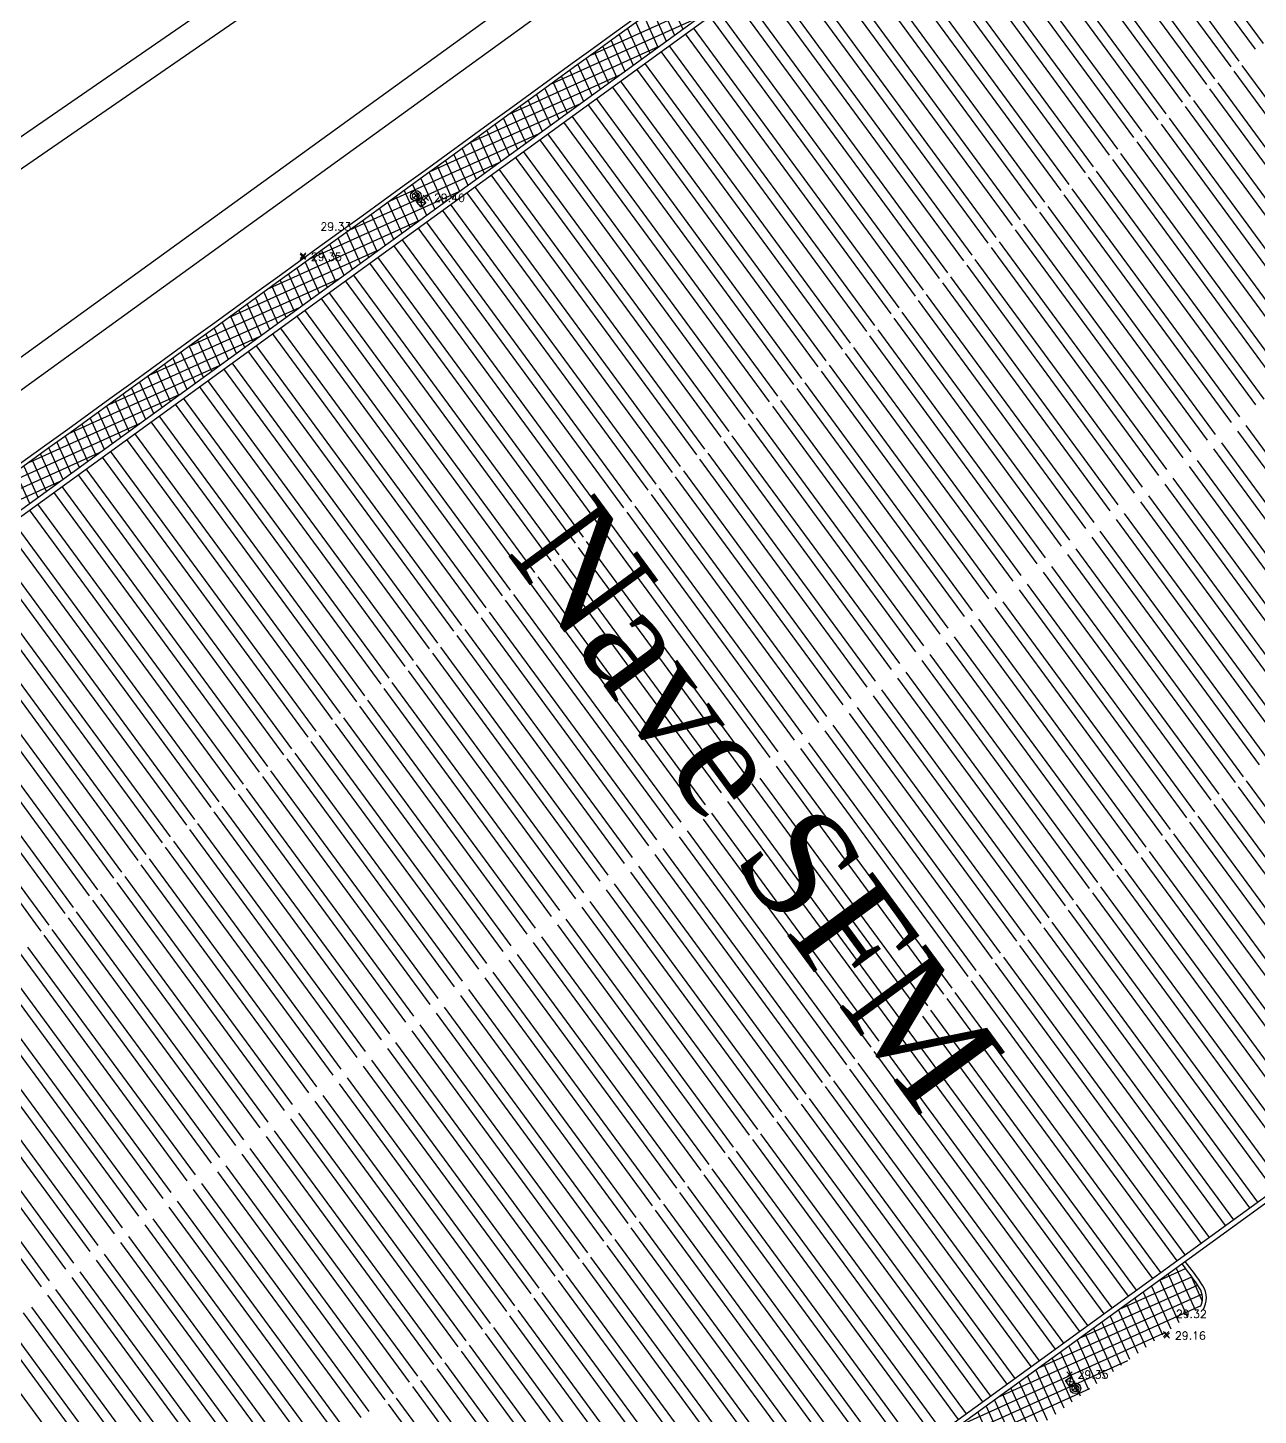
# Model space of a CAD drawing. Extents: x 472821 to 473123, y 4383028 to 4383224.
# Drawn here: x 472863.1 to 472909.2, y 4383067.7 to 4383119.7 of the extents above; entities that cross this region are included whole.
import ezdxf

# ---------------------------------------------------------------- set-up
doc = ezdxf.new("R2010")
doc.units = 0
doc.header["$MEASUREMENT"] = 0
doc.header["$PDMODE"] = 3
doc.header["$PDSIZE"] = 0.1
doc.layers.get('0').update_dxf_attribs({"linetype": 'CONTINUOUS'})
for name, color, linetype in [('ACERA', 30, 'CONTINUOUS'), ('EDIFICACIONES', 1, 'CONTINUOUS'), ('ELEMENTOSSFM', 7, 'CONTINUOUS'), ('muros', 5, 'CONTINUOUS'), ('PILARSNOUS', 7, 'CONTINUOUS'), ('PUNTOS-TEXTO', 7, 'CONTINUOUS'), ('RAILES-2', 4, 'CONTINUOUS'), ('Z', 1, 'CONTINUOUS')]:
    doc.layers.add(name, color=color, linetype=linetype)
doc.styles.add('DIN', font='TIMES.TTF')
doc.styles.get("Standard").update_dxf_attribs({"font": 'simplex.shx'})

# ---------------------------------------------------------------- blocks, each defined once
blk = doc.blocks.new('REGISTRO')
for p, q in [((0.25, 0.25), (-0.25, -0.25)), ((-0.25, 0.25), (0.25, -0.25)), ((-0.25, 0.25), (-0.25, -0.25)), ((-0.25, 0.25), (0.25, 0.25)), ((0.25, 0.25), (0.25, -0.25)), ((-0.25, -0.25), (0.25, -0.25))]:
    blk.add_line(p, q)
blk = doc.blocks.new('FAROLA')
for p, q in [((-0.125, 0), (0.125, 0)), ((0, -0.125), (0, 0.125))]:
    blk.add_line(p, q)
for radius in [0.2, 0.125]:
    blk.add_circle((0, 0), radius)

msp = doc.modelspace()

# ---------------------------------------------------------------- linework, layer by layer
at = {"layer": 'ACERA'}
msp.add_line((472845.183, 4383088.782, -20.163), (472902.136, 4383130.13, -20.163), dxfattribs=at)
at = {"layer": 'ACERA', "color": 204}
for p, q in [((472884.208, 4383118.641, -20.163), (472889.77, 4383121.152, -20.163)), ((472887.137, 4383120.764, -20.163), (472887.655, 4383119.617, -20.163)), ((472886.517, 4383120.315, -20.163), (472887.036, 4383119.167, -20.163)), ((472886.827, 4383120.54, -20.163), (472887.345, 4383119.392, -20.163)), ((472882.703, 4383117.55, -20.163), (472888.271, 4383120.064, -20.163)), ((472885.587, 4383119.641, -20.163), (472886.106, 4383118.492, -20.163)), ((472885.897, 4383119.865, -20.163), (472886.416, 4383118.717, -20.163)), ((472886.207, 4383120.09, -20.163), (472886.726, 4383118.942, -20.163)), ((472884.967, 4383119.191, -20.163), (472885.486, 4383118.042, -20.163)), ((472885.277, 4383119.416, -20.163), (472885.796, 4383118.267, -20.163)), ((472881.198, 4383116.459, -20.163), (472886.773, 4383118.976, -20.163)), ((472884.347, 4383118.742, -20.163), (472884.866, 4383117.592, -20.163)), ((472884.657, 4383118.967, -20.163), (472885.176, 4383117.817, -20.163)), ((472883.417, 4383118.068, -20.163), (472883.937, 4383116.917, -20.163)), ((472883.727, 4383118.293, -20.163), (472884.247, 4383117.142, -20.163)), ((472884.037, 4383118.517, -20.163), (472884.557, 4383117.367, -20.163)), ((472879.693, 4383115.368, -20.163), (472885.274, 4383117.888, -20.163)), ((472882.797, 4383117.618, -20.163), (472883.317, 4383116.467, -20.163)), ((472883.107, 4383117.843, -20.163), (472883.627, 4383116.692, -20.163)), ((472882.177, 4383117.169, -20.163), (472882.697, 4383116.017, -20.163)), ((472882.487, 4383117.394, -20.163), (472883.007, 4383116.242, -20.163)), ((472878.188, 4383114.277, -20.163), (472883.776, 4383116.8, -20.163)), ((472881.247, 4383116.495, -20.163), (472881.768, 4383115.342, -20.163)), ((472881.557, 4383116.72, -20.163), (472882.078, 4383115.567, -20.163)), ((472881.867, 4383116.944, -20.163), (472882.387, 4383115.792, -20.163)), ((472880.627, 4383116.046, -20.163), (472881.148, 4383114.892, -20.163)), ((472880.937, 4383116.27, -20.163), (472881.458, 4383115.117, -20.163)), ((472876.683, 4383113.187, -20.163), (472882.277, 4383115.712, -20.163)), ((472880.007, 4383115.596, -20.163), (472880.528, 4383114.442, -20.163)), ((472880.317, 4383115.821, -20.163), (472880.838, 4383114.667, -20.163)), ((472879.077, 4383114.922, -20.163), (472879.599, 4383113.767, -20.163)), ((472879.387, 4383115.147, -20.163), (472879.908, 4383113.992, -20.163)), ((472879.697, 4383115.371, -20.163), (472880.218, 4383114.217, -20.163)), ((472875.178, 4383112.096, -20.163), (472880.778, 4383114.624, -20.163)), ((472878.457, 4383114.473, -20.163), (472878.979, 4383113.317, -20.163)), ((472878.767, 4383114.697, -20.163), (472879.289, 4383113.542, -20.163)), ((472877.837, 4383114.023, -20.163), (472878.359, 4383112.868, -20.163)), ((472878.147, 4383114.248, -20.163), (472878.669, 4383113.092, -20.163)), ((472873.674, 4383111.005, -20.163), (472879.28, 4383113.536, -20.163)), ((472877.217, 4383113.574, -20.163), (472877.739, 4383112.418, -20.163)), ((472877.527, 4383113.798, -20.163), (472878.049, 4383112.643, -20.163)), ((472876.287, 4383112.9, -20.163), (472876.81, 4383111.743, -20.163)), ((472876.597, 4383113.124, -20.163), (472877.12, 4383111.968, -20.163)), ((472876.907, 4383113.349, -20.163), (472877.429, 4383112.193, -20.163)), ((472872.169, 4383109.914, -20.163), (472877.781, 4383112.448, -20.163)), ((472875.667, 4383112.45, -20.163), (472876.19, 4383111.293, -20.163)), ((472875.977, 4383112.675, -20.163), (472876.5, 4383111.518, -20.163)), ((472875.047, 4383112.001, -20.163), (472875.57, 4383110.843, -20.163)), ((472875.357, 4383112.226, -20.163), (472875.88, 4383111.068, -20.163)), ((472870.664, 4383108.824, -20.163), (472876.283, 4383111.36, -20.163)), ((472874.117, 4383111.327, -20.163), (472874.64, 4383110.168, -20.163)), ((472874.427, 4383111.551, -20.163), (472874.95, 4383110.393, -20.163)), ((472874.737, 4383111.776, -20.163), (472875.26, 4383110.618, -20.163)), ((472873.497, 4383110.877, -20.163), (472874.021, 4383109.718, -20.163)), ((472873.807, 4383111.102, -20.163), (472874.331, 4383109.943, -20.163)), ((472869.16, 4383107.733, -20.163), (472874.784, 4383110.272, -20.163)), ((472872.877, 4383110.428, -20.163), (472873.401, 4383109.268, -20.163)), ((472873.187, 4383110.653, -20.163), (472873.711, 4383109.493, -20.163)), ((472871.947, 4383109.754, -20.163), (472872.471, 4383108.593, -20.163)), ((472872.257, 4383109.978, -20.163), (472872.781, 4383108.818, -20.163)), ((472872.567, 4383110.203, -20.163), (472873.091, 4383109.043, -20.163)), ((472871.327, 4383109.304, -20.163), (472871.852, 4383108.143, -20.163)), ((472871.637, 4383109.529, -20.163), (472872.161, 4383108.368, -20.163)), ((472867.655, 4383106.642, -20.163), (472873.285, 4383109.184, -20.163)), ((472870.707, 4383108.855, -20.163), (472871.232, 4383107.693, -20.163)), ((472871.017, 4383109.08, -20.163), (472871.542, 4383107.918, -20.163)), ((472869.777, 4383108.181, -20.163), (472870.302, 4383107.018, -20.163)), ((472870.087, 4383108.405, -20.163), (472870.612, 4383107.243, -20.163)), ((472870.397, 4383108.63, -20.163), (472870.922, 4383107.468, -20.163)), ((472866.151, 4383105.552, -20.163), (472871.787, 4383108.096, -20.163)), ((472869.157, 4383107.731, -20.163), (472869.682, 4383106.568, -20.163)), ((472869.467, 4383107.956, -20.163), (472869.992, 4383106.793, -20.163)), ((472868.537, 4383107.282, -20.163), (472869.063, 4383106.118, -20.163)), ((472868.847, 4383107.506, -20.163), (472869.373, 4383106.343, -20.163)), ((472864.646, 4383104.461, -20.163), (472870.288, 4383107.008, -20.163)), ((472867.607, 4383106.608, -20.163), (472868.133, 4383105.443, -20.163)), ((472867.917, 4383106.832, -20.163), (472868.443, 4383105.668, -20.163)), ((472868.227, 4383107.057, -20.163), (472868.753, 4383105.893, -20.163)), ((472866.987, 4383106.158, -20.163), (472867.513, 4383104.993, -20.163)), ((472867.297, 4383106.383, -20.163), (472867.823, 4383105.218, -20.163)), ((472863.142, 4383103.37, -20.163), (472868.79, 4383105.92, -20.163)), ((472866.367, 4383105.709, -20.163), (472866.894, 4383104.543, -20.163)), ((472866.677, 4383105.933, -20.163), (472867.203, 4383104.768, -20.163)), ((472865.748, 4383105.259, -20.163), (472866.274, 4383104.094, -20.163)), ((472866.057, 4383105.484, -20.163), (472866.584, 4383104.319, -20.163)), ((472861.638, 4383102.28, -20.163), (472867.291, 4383104.832, -20.163)), ((472864.818, 4383104.585, -20.163), (472865.344, 4383103.419, -20.163)), ((472865.128, 4383104.81, -20.163), (472865.654, 4383103.644, -20.163)), ((472865.438, 4383105.035, -20.163), (472865.964, 4383103.869, -20.163)), ((472864.198, 4383104.136, -20.163), (472864.724, 4383102.969, -20.163)), ((472864.508, 4383104.36, -20.163), (472865.034, 4383103.194, -20.163)), ((472860.134, 4383101.189, -20.163), (472865.792, 4383103.744, -20.163)), ((472863.578, 4383103.686, -20.163), (472864.105, 4383102.519, -20.163)), ((472863.888, 4383103.911, -20.163), (472864.414, 4383102.744, -20.163)), ((472862.648, 4383103.012, -20.163), (472863.175, 4383101.844, -20.163)), ((472862.958, 4383103.237, -20.163), (472863.485, 4383102.069, -20.163)), ((472863.268, 4383103.461, -20.163), (472863.795, 4383102.294, -20.163)), ((472858.629, 4383100.099, -20.163), (472864.294, 4383102.656, -20.163)), ((472904.032, 4383071.634, -20.163), (472906.734, 4383072.854, -20.163)), ((472905.533, 4383072.724, -20.163), (472906.505, 4383073.162, -20.163)), ((472905.844, 4383072.949, -20.163), (472906.561, 4383071.36, -20.163)), ((472906.154, 4383073.174, -20.163), (472906.87, 4383071.588, -20.163)), ((472906.669, 4383072.944, -20.163), (472907.126, 4383071.932, -20.163)), ((472902.531, 4383070.545, -20.163), (472906.953, 4383072.542, -20.163)), ((472904.914, 4383072.274, -20.163), (472905.636, 4383070.675, -20.163)), ((472905.224, 4383072.499, -20.163), (472905.944, 4383070.903, -20.163)), ((472905.534, 4383072.724, -20.163), (472906.253, 4383071.132, -20.163)), ((472899.529, 4383068.367, -20.163), (472907.086, 4383071.779, -20.163)), ((472901.03, 4383069.456, -20.163), (472907.117, 4383072.204, -20.163)), ((472904.294, 4383071.824, -20.163), (472905.019, 4383070.218, -20.163)), ((472904.604, 4383072.049, -20.163), (472905.328, 4383070.447, -20.163)), ((472903.674, 4383071.375, -20.163), (472904.402, 4383069.762, -20.163)), ((472903.984, 4383071.599, -20.163), (472904.711, 4383069.99, -20.163)), ((472898.028, 4383067.278, -20.163), (472905.766, 4383070.771, -20.163)), ((472903.054, 4383070.925, -20.163), (472903.786, 4383069.305, -20.163)), ((472903.364, 4383071.15, -20.163), (472904.094, 4383069.534, -20.163)), ((472902.125, 4383070.25, -20.163), (472902.86, 4383068.621, -20.163)), ((472902.435, 4383070.475, -20.163), (472903.169, 4383068.849, -20.163)), ((472902.745, 4383070.7, -20.163), (472903.477, 4383069.077, -20.163)), ((472896.527, 4383066.189, -20.163), (472904.341, 4383069.717, -20.163)), ((472901.505, 4383069.801, -20.163), (472902.244, 4383068.164, -20.163)), ((472901.815, 4383070.025, -20.163), (472902.552, 4383068.392, -20.163)), ((472900.885, 4383069.351, -20.163), (472901.627, 4383067.707, -20.163)), ((472901.195, 4383069.576, -20.163), (472901.935, 4383067.936, -20.163)), ((472895.026, 4383065.1, -20.163), (472902.916, 4383068.662, -20.163)), ((472899.955, 4383068.676, -20.163), (472900.702, 4383067.023, -20.163)), ((472900.265, 4383068.901, -20.163), (472901.01, 4383067.251, -20.163)), ((472900.575, 4383069.126, -20.163), (472901.318, 4383067.479, -20.163)), ((472899.335, 4383068.227, -20.163), (472900.085, 4383066.566, -20.163)), ((472899.645, 4383068.451, -20.163), (472900.393, 4383066.794, -20.163)), ((472898.715, 4383067.777, -20.163), (472899.468, 4383066.11, -20.163)), ((472899.025, 4383068.002, -20.163), (472899.777, 4383066.338, -20.163))]:
    msp.add_line(p, q, dxfattribs=at)
at = {"layer": 'ACERA'}
for centre, radius, start, end in [((636087.252, 4157956.109, -20.163), 278088.984, 125.93302151, 125.94585559), ((636087.249, 4157956.113, -20.163), 278088.828, 125.9330215, 125.94585645), ((472895.944, 4383065.069, 30.015), 13.305, 33.5885, 38.392), ((472895.944, 4383065.069, 30.015), 13.455, 33.5795, 38.392), ((472906.377, 4383072.044, 30.015), 0.757, 335.9084, 30.6625), ((472906.434, 4383072.06, 30.015), 0.85, 328.3337, 32.0531)]:
    msp.add_arc(centre, radius, start, end, dxfattribs=at)
at = {"layer": 'EDIFICACIONES'}
for p, q in [((472845.183, 4383088.782, 30.015), (472902.136, 4383130.13, 30.015)), ((472845.462, 4383088.737, 30.015), (472902.092, 4383129.851, 30.015)), ((472930.585, 4383090.922, 30.015), (472873.652, 4383049.579, 30.015)), ((472930.306, 4383090.967, 30.015), (472873.696, 4383049.859, 30.015))]:
    msp.add_line(p, q, dxfattribs=at)
at = {"layer": 'EDIFICACIONES', "color": 254}
for p, q in [((472909.422, 4383119.082, -20.163), (472901.714, 4383129.576, -20.163)), ((472909.119, 4383118.862, -20.163), (472901.411, 4383129.356, -20.163)), ((472908.208, 4383118.201, -20.163), (472900.5, 4383128.695, -20.163)), ((472908.512, 4383118.421, -20.163), (472900.804, 4383128.915, -20.163)), ((472907.298, 4383117.54, -20.163), (472899.59, 4383128.034, -20.163)), ((472907.602, 4383117.76, -20.163), (472899.893, 4383128.254, -20.163)), ((472906.691, 4383117.099, -20.163), (472898.983, 4383127.594, -20.163)), ((472905.781, 4383116.438, -20.163), (472898.073, 4383126.933, -20.163)), ((472906.388, 4383116.879, -20.163), (472898.68, 4383127.373, -20.163)), ((472905.477, 4383116.218, -20.163), (472897.769, 4383126.712, -20.163)), ((472904.567, 4383115.557, -20.163), (472896.859, 4383126.051, -20.163)), ((472904.87, 4383115.777, -20.163), (472897.162, 4383126.272, -20.163)), ((472903.657, 4383114.896, -20.163), (472895.948, 4383125.39, -20.163)), ((472903.96, 4383115.116, -20.163), (472896.252, 4383125.611, -20.163)), ((472903.05, 4383114.455, -20.163), (472895.341, 4383124.95, -20.163)), ((472902.139, 4383113.794, -20.163), (472894.431, 4383124.289, -20.163)), ((472902.746, 4383114.235, -20.163), (472895.038, 4383124.729, -20.163)), ((472901.836, 4383113.574, -20.163), (472894.128, 4383124.068, -20.163)), ((472900.926, 4383112.913, -20.163), (472893.217, 4383123.408, -20.163)), ((472901.229, 4383113.133, -20.163), (472893.521, 4383123.628, -20.163)), ((472900.015, 4383112.252, -20.163), (472892.307, 4383122.747, -20.163)), ((472900.319, 4383112.472, -20.163), (472892.61, 4383122.967, -20.163)), ((472899.408, 4383111.811, -20.163), (472891.7, 4383122.306, -20.163)), ((472899.105, 4383111.591, -20.163), (472891.396, 4383122.086, -20.163)), ((472898.195, 4383110.93, -20.163), (472890.486, 4383121.425, -20.163)), ((472898.498, 4383111.15, -20.163), (472890.79, 4383121.645, -20.163)), ((472897.284, 4383110.269, -20.163), (472889.576, 4383120.764, -20.163)), ((472897.588, 4383110.489, -20.163), (472889.879, 4383120.984, -20.163)), ((472896.677, 4383109.828, -20.163), (472888.969, 4383120.323, -20.163)), ((472895.767, 4383109.167, -20.163), (472888.058, 4383119.662, -20.163)), ((472896.374, 4383109.608, -20.163), (472888.665, 4383120.103, -20.163)), ((472895.463, 4383108.947, -20.163), (472887.755, 4383119.442, -20.163)), ((472894.553, 4383108.286, -20.163), (472886.844, 4383118.781, -20.163)), ((472894.857, 4383108.506, -20.163), (472887.148, 4383119.001, -20.163)), ((472893.643, 4383107.625, -20.163), (472885.934, 4383118.12, -20.163)), ((472893.946, 4383107.845, -20.163), (472886.238, 4383118.34, -20.163)), ((472914.602, 4383109.496, -20.163), (472908.327, 4383118.04, -20.163)), ((472914.905, 4383109.717, -20.163), (472908.63, 4383118.26, -20.163)), ((472893.036, 4383107.184, -20.163), (472885.327, 4383117.679, -20.163)), ((472913.995, 4383109.056, -20.163), (472907.72, 4383117.599, -20.163)), ((472892.125, 4383106.523, -20.163), (472884.417, 4383117.018, -20.163)), ((472892.732, 4383106.964, -20.163), (472885.024, 4383117.459, -20.163)), ((472913.691, 4383108.835, -20.163), (472907.416, 4383117.379, -20.163)), ((472891.822, 4383106.303, -20.163), (472884.113, 4383116.798, -20.163)), ((472912.781, 4383108.174, -20.163), (472906.506, 4383116.718, -20.163)), ((472913.085, 4383108.395, -20.163), (472906.81, 4383116.938, -20.163)), ((472890.912, 4383105.642, -20.163), (472883.203, 4383116.137, -20.163)), ((472891.215, 4383105.862, -20.163), (472883.506, 4383116.357, -20.163)), ((472911.871, 4383107.513, -20.163), (472905.596, 4383116.057, -20.163)), ((472912.174, 4383107.734, -20.163), (472905.899, 4383116.277, -20.163)), ((472890.001, 4383104.981, -20.163), (472882.293, 4383115.476, -20.163)), ((472890.305, 4383105.201, -20.163), (472882.596, 4383115.696, -20.163)), ((472911.264, 4383107.073, -20.163), (472904.989, 4383115.616, -20.163)), ((472889.394, 4383104.54, -20.163), (472881.686, 4383115.035, -20.163)), ((472910.353, 4383106.412, -20.163), (472904.078, 4383114.955, -20.163)), ((472910.96, 4383106.852, -20.163), (472904.685, 4383115.396, -20.163)), ((472889.091, 4383104.32, -20.163), (472881.382, 4383114.815, -20.163)), ((472910.05, 4383106.191, -20.163), (472903.775, 4383114.735, -20.163)), ((472888.181, 4383103.659, -20.163), (472880.472, 4383114.154, -20.163)), ((472888.484, 4383103.879, -20.163), (472880.775, 4383114.375, -20.163)), ((472909.14, 4383105.53, -20.163), (472902.865, 4383114.074, -20.163)), ((472909.443, 4383105.751, -20.163), (472903.168, 4383114.294, -20.163)), ((472887.27, 4383102.998, -20.163), (472879.561, 4383113.493, -20.163)), ((472887.574, 4383103.218, -20.163), (472879.865, 4383113.714, -20.163)), ((472908.229, 4383104.869, -20.163), (472901.954, 4383113.413, -20.163)), ((472908.533, 4383105.09, -20.163), (472902.258, 4383113.633, -20.163)), ((472886.663, 4383102.557, -20.163), (472878.954, 4383113.053, -20.163)), ((472907.622, 4383104.429, -20.163), (472901.347, 4383112.972, -20.163)), ((472885.753, 4383101.896, -20.163), (472878.044, 4383112.392, -20.163)), ((472886.36, 4383102.337, -20.163), (472878.651, 4383112.832, -20.163)), ((472907.319, 4383104.208, -20.163), (472901.044, 4383112.752, -20.163)), ((472885.45, 4383101.676, -20.163), (472877.741, 4383112.171, -20.163)), ((472906.409, 4383103.547, -20.163), (472900.134, 4383112.091, -20.163)), ((472906.712, 4383103.768, -20.163), (472900.437, 4383112.311, -20.163)), ((472884.539, 4383101.015, -20.163), (472876.83, 4383111.51, -20.163)), ((472884.843, 4383101.235, -20.163), (472877.134, 4383111.731, -20.163)), ((472905.498, 4383102.886, -20.163), (472899.223, 4383111.43, -20.163)), ((472905.802, 4383103.107, -20.163), (472899.527, 4383111.65, -20.163)), ((472883.629, 4383100.354, -20.163), (472875.92, 4383110.849, -20.163)), ((472883.932, 4383100.574, -20.163), (472876.223, 4383111.07, -20.163)), ((472904.588, 4383102.225, -20.163), (472898.313, 4383110.769, -20.163)), ((472904.891, 4383102.446, -20.163), (472898.616, 4383110.989, -20.163)), ((472883.022, 4383099.913, -20.163), (472875.313, 4383110.409, -20.163)), ((472903.981, 4383101.785, -20.163), (472897.706, 4383110.328, -20.163)), ((472882.112, 4383099.252, -20.163), (472874.403, 4383109.748, -20.163)), ((472882.718, 4383099.693, -20.163), (472875.009, 4383110.189, -20.163)), ((472903.678, 4383101.564, -20.163), (472897.403, 4383110.108, -20.163)), ((472881.808, 4383099.032, -20.163), (472874.099, 4383109.528, -20.163)), ((472902.767, 4383100.903, -20.163), (472896.492, 4383109.447, -20.163)), ((472903.071, 4383101.124, -20.163), (472896.796, 4383109.667, -20.163)), ((472880.898, 4383098.371, -20.163), (472873.189, 4383108.867, -20.163)), ((472881.201, 4383098.591, -20.163), (472873.492, 4383109.087, -20.163)), ((472901.857, 4383100.242, -20.163), (472895.582, 4383108.786, -20.163)), ((472902.16, 4383100.463, -20.163), (472895.885, 4383109.006, -20.163)), ((472879.987, 4383097.71, -20.163), (472872.278, 4383108.206, -20.163)), ((472880.291, 4383097.93, -20.163), (472872.582, 4383108.426, -20.163)), ((472901.25, 4383099.802, -20.163), (472894.975, 4383108.345, -20.163)), ((472879.38, 4383097.269, -20.163), (472871.671, 4383107.765, -20.163)), ((472900.34, 4383099.141, -20.163), (472894.065, 4383107.684, -20.163)), ((472900.946, 4383099.581, -20.163), (472894.671, 4383108.125, -20.163)), ((472879.077, 4383097.049, -20.163), (472871.368, 4383107.545, -20.163)), ((472900.036, 4383098.92, -20.163), (472893.761, 4383107.464, -20.163)), ((472878.167, 4383096.388, -20.163), (472870.457, 4383106.884, -20.163)), ((472878.47, 4383096.608, -20.163), (472870.761, 4383107.104, -20.163)), ((472899.126, 4383098.259, -20.163), (472892.851, 4383106.803, -20.163)), ((472899.429, 4383098.48, -20.163), (472893.154, 4383107.023, -20.163)), ((472877.256, 4383095.727, -20.163), (472869.547, 4383106.223, -20.163)), ((472877.56, 4383095.947, -20.163), (472869.851, 4383106.443, -20.163)), ((472898.215, 4383097.598, -20.163), (472891.94, 4383106.142, -20.163)), ((472898.519, 4383097.819, -20.163), (472892.244, 4383106.362, -20.163)), ((472876.346, 4383095.066, -20.163), (472868.637, 4383105.562, -20.163)), ((472876.649, 4383095.286, -20.163), (472868.94, 4383105.782, -20.163)), ((472897.609, 4383097.158, -20.163), (472891.334, 4383105.701, -20.163)), ((472875.739, 4383094.625, -20.163), (472868.03, 4383105.121, -20.163)), ((472896.698, 4383096.497, -20.163), (472890.423, 4383105.04, -20.163)), ((472897.305, 4383096.937, -20.163), (472891.03, 4383105.481, -20.163)), ((472875.436, 4383094.405, -20.163), (472867.726, 4383104.901, -20.163)), ((472896.395, 4383096.276, -20.163), (472890.12, 4383104.82, -20.163)), ((472914.741, 4383096.004, -20.163), (472908.466, 4383104.547, -20.163)), ((472915.045, 4383096.224, -20.163), (472908.77, 4383104.767, -20.163)), ((472874.525, 4383093.744, -20.163), (472866.816, 4383104.24, -20.163)), ((472874.829, 4383093.964, -20.163), (472867.119, 4383104.46, -20.163)), ((472895.484, 4383095.615, -20.163), (472889.209, 4383104.159, -20.163)), ((472895.788, 4383095.836, -20.163), (472889.513, 4383104.379, -20.163)), ((472914.134, 4383095.563, -20.163), (472907.859, 4383104.106, -20.163)), ((472873.615, 4383093.083, -20.163), (472865.906, 4383103.579, -20.163)), ((472873.918, 4383093.303, -20.163), (472866.209, 4383103.799, -20.163)), ((472894.574, 4383094.954, -20.163), (472888.299, 4383103.498, -20.163)), ((472894.877, 4383095.175, -20.163), (472888.602, 4383103.718, -20.163)), ((472913.831, 4383095.343, -20.163), (472907.556, 4383103.886, -20.163)), ((472873.008, 4383092.642, -20.163), (472865.299, 4383103.138, -20.163)), ((472893.967, 4383094.514, -20.163), (472887.692, 4383103.057, -20.163)), ((472912.92, 4383094.682, -20.163), (472906.645, 4383103.225, -20.163)), ((472913.224, 4383094.902, -20.163), (472906.949, 4383103.445, -20.163)), ((472872.098, 4383091.981, -20.163), (472864.388, 4383102.477, -20.163)), ((472872.705, 4383092.422, -20.163), (472864.995, 4383102.918, -20.163)), ((472893.664, 4383094.293, -20.163), (472887.389, 4383102.837, -20.163)), ((472912.01, 4383094.021, -20.163), (472905.735, 4383102.564, -20.163)), ((472912.313, 4383094.241, -20.163), (472906.038, 4383102.784, -20.163)), ((472871.794, 4383091.761, -20.163), (472864.085, 4383102.257, -20.163)), ((472892.753, 4383093.632, -20.163), (472886.478, 4383102.176, -20.163)), ((472893.057, 4383093.853, -20.163), (472886.782, 4383102.396, -20.163)), ((472911.403, 4383093.58, -20.163), (472905.128, 4383102.123, -20.163)), ((472870.884, 4383091.1, -20.163), (472863.174, 4383101.596, -20.163)), ((472871.187, 4383091.32, -20.163), (472863.478, 4383101.817, -20.163)), ((472891.843, 4383092.971, -20.163), (472885.568, 4383101.515, -20.163)), ((472892.146, 4383093.192, -20.163), (472885.871, 4383101.735, -20.163)), ((472910.493, 4383092.919, -20.163), (472904.218, 4383101.462, -20.163)), ((472911.1, 4383093.36, -20.163), (472904.825, 4383101.903, -20.163)), ((472869.973, 4383090.439, -20.163), (472862.264, 4383100.935, -20.163)), ((472870.277, 4383090.659, -20.163), (472862.567, 4383101.156, -20.163)), ((472891.236, 4383092.531, -20.163), (472884.961, 4383101.074, -20.163)), ((472910.189, 4383092.699, -20.163), (472903.914, 4383101.242, -20.163)), ((472869.367, 4383089.998, -20.163), (472861.657, 4383100.495, -20.163)), ((472890.326, 4383091.87, -20.163), (472884.051, 4383100.413, -20.163)), ((472890.933, 4383092.31, -20.163), (472884.658, 4383100.854, -20.163)), ((472909.279, 4383092.038, -20.163), (472903.004, 4383100.581, -20.163)), ((472909.582, 4383092.258, -20.163), (472903.307, 4383100.801, -20.163)), ((472869.063, 4383089.778, -20.163), (472861.354, 4383100.274, -20.163)), ((472890.022, 4383091.649, -20.163), (472883.747, 4383100.193, -20.163)), ((472908.369, 4383091.377, -20.163), (472902.094, 4383099.92, -20.163)), ((472908.672, 4383091.597, -20.163), (472902.397, 4383100.14, -20.163)), ((472868.153, 4383089.117, -20.163), (472860.443, 4383099.613, -20.163)), ((472868.456, 4383089.337, -20.163), (472860.747, 4383099.834, -20.163)), ((472889.112, 4383090.988, -20.163), (472882.837, 4383099.532, -20.163)), ((472889.415, 4383091.209, -20.163), (472883.14, 4383099.752, -20.163)), ((472907.762, 4383090.936, -20.163), (472901.487, 4383099.479, -20.163)), ((472867.242, 4383088.456, -20.163), (472859.533, 4383098.952, -20.163)), ((472867.546, 4383088.676, -20.163), (472859.836, 4383099.173, -20.163)), ((472888.201, 4383090.327, -20.163), (472881.926, 4383098.871, -20.163)), ((472888.505, 4383090.548, -20.163), (472882.23, 4383099.091, -20.163)), ((472906.851, 4383090.275, -20.163), (472900.576, 4383098.818, -20.163)), ((472907.458, 4383090.716, -20.163), (472901.183, 4383099.259, -20.163)), ((472866.332, 4383087.795, -20.163), (472858.622, 4383098.291, -20.163)), ((472866.635, 4383088.015, -20.163), (472858.926, 4383098.512, -20.163)), ((472887.595, 4383089.887, -20.163), (472881.32, 4383098.43, -20.163)), ((472906.548, 4383090.055, -20.163), (472900.273, 4383098.598, -20.163)), ((472865.725, 4383087.354, -20.163), (472858.015, 4383097.851, -20.163)), ((472886.684, 4383089.226, -20.163), (472880.409, 4383097.769, -20.163)), ((472887.291, 4383089.666, -20.163), (472881.016, 4383098.21, -20.163)), ((472905.638, 4383089.394, -20.163), (472899.363, 4383097.937, -20.163)), ((472905.941, 4383089.614, -20.163), (472899.666, 4383098.157, -20.163)), ((472865.422, 4383087.134, -20.163), (472857.712, 4383097.631, -20.163)), ((472886.381, 4383089.005, -20.163), (472880.106, 4383097.549, -20.163)), ((472904.727, 4383088.733, -20.163), (472898.452, 4383097.276, -20.163)), ((472905.031, 4383088.953, -20.163), (472898.756, 4383097.496, -20.163)), ((472864.511, 4383086.473, -20.163), (472856.802, 4383096.97, -20.163)), ((472864.815, 4383086.693, -20.163), (472857.105, 4383097.19, -20.163)), ((472885.47, 4383088.344, -20.163), (472879.195, 4383096.888, -20.163)), ((472885.774, 4383088.565, -20.163), (472879.499, 4383097.108, -20.163)), ((472904.12, 4383088.292, -20.163), (472897.845, 4383096.835, -20.163)), ((472863.601, 4383085.812, -20.163), (472855.891, 4383096.309, -20.163)), ((472863.904, 4383086.032, -20.163), (472856.195, 4383096.529, -20.163)), ((472884.56, 4383087.683, -20.163), (472878.285, 4383096.227, -20.163)), ((472884.864, 4383087.904, -20.163), (472878.589, 4383096.447, -20.163)), ((472903.817, 4383088.072, -20.163), (472897.542, 4383096.615, -20.163)), ((472883.953, 4383087.243, -20.163), (472877.678, 4383095.786, -20.163)), ((472902.906, 4383087.411, -20.163), (472896.631, 4383095.954, -20.163)), ((472903.21, 4383087.631, -20.163), (472896.935, 4383096.174, -20.163)), ((472883.65, 4383087.022, -20.163), (472877.375, 4383095.566, -20.163)), ((472901.996, 4383086.75, -20.163), (472895.721, 4383095.293, -20.163)), ((472902.3, 4383086.97, -20.163), (472896.025, 4383095.513, -20.163)), ((472882.739, 4383086.361, -20.163), (472876.464, 4383094.905, -20.163)), ((472883.043, 4383086.582, -20.163), (472876.768, 4383095.125, -20.163)), ((472901.389, 4383086.309, -20.163), (472895.114, 4383094.852, -20.163)), ((472881.829, 4383085.7, -20.163), (472875.554, 4383094.244, -20.163)), ((472882.132, 4383085.921, -20.163), (472875.857, 4383094.464, -20.163)), ((472900.479, 4383085.648, -20.163), (472894.204, 4383094.191, -20.163)), ((472901.086, 4383086.089, -20.163), (472894.811, 4383094.632, -20.163)), ((472881.222, 4383085.26, -20.163), (472874.947, 4383093.803, -20.163)), ((472900.175, 4383085.428, -20.163), (472893.9, 4383093.971, -20.163)), ((472880.312, 4383084.599, -20.163), (472874.037, 4383093.142, -20.163)), ((472880.919, 4383085.039, -20.163), (472874.644, 4383093.583, -20.163)), ((472899.265, 4383084.767, -20.163), (472892.99, 4383093.31, -20.163)), ((472899.569, 4383084.987, -20.163), (472893.294, 4383093.53, -20.163)), ((472880.008, 4383084.378, -20.163), (472873.733, 4383092.922, -20.163)), ((472898.355, 4383084.106, -20.163), (472892.08, 4383092.649, -20.163)), ((472898.658, 4383084.326, -20.163), (472892.383, 4383092.869, -20.163)), ((472879.098, 4383083.717, -20.163), (472872.823, 4383092.261, -20.163)), ((472879.401, 4383083.938, -20.163), (472873.126, 4383092.481, -20.163)), ((472897.748, 4383083.665, -20.163), (472891.473, 4383092.208, -20.163)), ((472878.188, 4383083.056, -20.163), (472871.913, 4383091.6, -20.163)), ((472878.491, 4383083.277, -20.163), (472872.216, 4383091.82, -20.163)), ((472896.837, 4383083.004, -20.163), (472890.562, 4383091.547, -20.163)), ((472897.444, 4383083.445, -20.163), (472891.169, 4383091.988, -20.163)), ((472877.581, 4383082.616, -20.163), (472871.306, 4383091.159, -20.163)), ((472896.534, 4383082.784, -20.163), (472890.259, 4383091.327, -20.163)), ((472916.196, 4383080.72, -20.163), (472908.487, 4383091.215, -20.163)), ((472916.499, 4383080.941, -20.163), (472908.79, 4383091.436, -20.163)), ((472876.67, 4383081.955, -20.163), (472870.395, 4383090.498, -20.163)), ((472877.277, 4383082.395, -20.163), (472871.002, 4383090.939, -20.163)), ((472895.624, 4383082.123, -20.163), (472889.349, 4383090.666, -20.163)), ((472895.927, 4383082.343, -20.163), (472889.652, 4383090.886, -20.163)), ((472915.285, 4383080.059, -20.163), (472907.577, 4383090.554, -20.163)), ((472915.589, 4383080.28, -20.163), (472907.88, 4383090.775, -20.163)), ((472876.367, 4383081.734, -20.163), (472870.092, 4383090.278, -20.163)), ((472894.713, 4383081.462, -20.163), (472888.438, 4383090.005, -20.163)), ((472895.017, 4383081.682, -20.163), (472888.742, 4383090.225, -20.163)), ((472914.678, 4383079.619, -20.163), (472906.97, 4383090.114, -20.163)), ((472875.457, 4383081.073, -20.163), (472869.182, 4383089.617, -20.163)), ((472875.76, 4383081.294, -20.163), (472869.485, 4383089.837, -20.163)), ((472894.106, 4383081.021, -20.163), (472887.831, 4383089.564, -20.163)), ((472913.768, 4383078.958, -20.163), (472906.059, 4383089.453, -20.163)), ((472914.375, 4383079.398, -20.163), (472906.666, 4383089.893, -20.163)), ((472874.546, 4383080.412, -20.163), (472868.271, 4383088.956, -20.163)), ((472874.85, 4383080.633, -20.163), (472868.575, 4383089.176, -20.163)), ((472893.803, 4383080.801, -20.163), (472887.528, 4383089.344, -20.163)), ((472913.465, 4383078.737, -20.163), (472905.756, 4383089.232, -20.163)), ((472873.939, 4383079.972, -20.163), (472867.664, 4383088.515, -20.163)), ((472892.893, 4383080.14, -20.163), (472886.618, 4383088.683, -20.163)), ((472893.196, 4383080.36, -20.163), (472886.921, 4383088.903, -20.163)), ((472912.554, 4383078.076, -20.163), (472904.846, 4383088.571, -20.163)), ((472912.858, 4383078.297, -20.163), (472905.149, 4383088.792, -20.163)), ((472873.636, 4383079.751, -20.163), (472867.361, 4383088.295, -20.163)), ((472891.982, 4383079.479, -20.163), (472885.707, 4383088.022, -20.163)), ((472892.286, 4383079.699, -20.163), (472886.011, 4383088.242, -20.163)), ((472911.644, 4383077.415, -20.163), (472903.935, 4383087.91, -20.163)), ((472911.947, 4383077.636, -20.163), (472904.239, 4383088.131, -20.163)), ((472872.725, 4383079.09, -20.163), (472866.45, 4383087.634, -20.163)), ((472873.029, 4383079.311, -20.163), (472866.754, 4383087.854, -20.163)), ((472891.072, 4383078.818, -20.163), (472884.797, 4383087.361, -20.163)), ((472891.375, 4383079.038, -20.163), (472885.1, 4383087.581, -20.163)), ((472911.037, 4383076.974, -20.163), (472903.328, 4383087.47, -20.163)), ((472871.815, 4383078.429, -20.163), (472865.54, 4383086.973, -20.163)), ((472872.119, 4383078.65, -20.163), (472865.844, 4383087.193, -20.163)), ((472890.465, 4383078.377, -20.163), (472884.19, 4383086.92, -20.163)), ((472910.734, 4383076.754, -20.163), (472903.025, 4383087.249, -20.163)), ((472871.208, 4383077.989, -20.163), (472864.933, 4383086.532, -20.163)), ((472890.161, 4383078.157, -20.163), (472883.887, 4383086.7, -20.163)), ((472909.823, 4383076.093, -20.163), (472902.115, 4383086.588, -20.163)), ((472910.127, 4383076.313, -20.163), (472902.418, 4383086.809, -20.163)), ((472870.298, 4383077.328, -20.163), (472864.023, 4383085.871, -20.163)), ((472870.905, 4383077.768, -20.163), (472864.63, 4383086.312, -20.163)), ((472889.251, 4383077.496, -20.163), (472882.976, 4383086.039, -20.163)), ((472889.555, 4383077.716, -20.163), (472883.28, 4383086.259, -20.163)), ((472908.913, 4383075.432, -20.163), (472901.204, 4383085.927, -20.163)), ((472909.216, 4383075.652, -20.163), (472901.508, 4383086.148, -20.163)), ((472869.994, 4383077.107, -20.163), (472863.719, 4383085.651, -20.163)), ((472888.341, 4383076.835, -20.163), (472882.066, 4383085.378, -20.163)), ((472888.644, 4383077.055, -20.163), (472882.369, 4383085.598, -20.163)), ((472908.306, 4383074.991, -20.163), (472900.597, 4383085.487, -20.163)), ((472869.084, 4383076.446, -20.163), (472862.809, 4383084.99, -20.163)), ((472869.387, 4383076.667, -20.163), (472863.112, 4383085.21, -20.163)), ((472887.734, 4383076.394, -20.163), (472881.459, 4383084.937, -20.163)), ((472907.396, 4383074.33, -20.163), (472899.687, 4383084.826, -20.163)), ((472908.003, 4383074.771, -20.163), (472900.294, 4383085.266, -20.163)), ((472868.174, 4383075.785, -20.163), (472861.899, 4383084.329, -20.163)), ((472868.477, 4383076.006, -20.163), (472862.202, 4383084.549, -20.163)), ((472886.824, 4383075.733, -20.163), (472880.549, 4383084.276, -20.163)), ((472887.43, 4383076.174, -20.163), (472881.155, 4383084.717, -20.163)), ((472907.092, 4383074.11, -20.163), (472899.383, 4383084.605, -20.163)), ((472867.567, 4383075.345, -20.163), (472861.292, 4383083.888, -20.163)), ((472886.52, 4383075.513, -20.163), (472880.245, 4383084.056, -20.163)), ((472906.182, 4383073.449, -20.163), (472898.473, 4383083.944, -20.163)), ((472906.485, 4383073.669, -20.163), (472898.777, 4383084.165, -20.163)), ((472866.656, 4383074.684, -20.163), (472860.381, 4383083.227, -20.163)), ((472867.263, 4383075.124, -20.163), (472860.988, 4383083.668, -20.163)), ((472885.61, 4383074.852, -20.163), (472879.335, 4383083.395, -20.163)), ((472885.913, 4383075.072, -20.163), (472879.638, 4383083.615, -20.163)), ((472905.272, 4383072.788, -20.163), (472897.563, 4383083.283, -20.163)), ((472905.575, 4383073.008, -20.163), (472897.866, 4383083.504, -20.163)), ((472866.353, 4383074.463, -20.163), (472860.078, 4383083.007, -20.163)), ((472884.699, 4383074.191, -20.163), (472878.424, 4383082.734, -20.163)), ((472885.003, 4383074.411, -20.163), (472878.728, 4383082.954, -20.163)), ((472904.665, 4383072.347, -20.163), (472896.956, 4383082.843, -20.163)), ((472865.443, 4383073.802, -20.163), (472859.168, 4383082.346, -20.163)), ((472865.746, 4383074.023, -20.163), (472859.471, 4383082.566, -20.163)), ((472884.092, 4383073.75, -20.163), (472877.817, 4383082.293, -20.163)), ((472903.754, 4383071.686, -20.163), (472896.045, 4383082.182, -20.163)), ((472904.361, 4383072.127, -20.163), (472896.652, 4383082.622, -20.163)), ((472864.532, 4383073.141, -20.163), (472858.257, 4383081.685, -20.163)), ((472864.836, 4383073.362, -20.163), (472858.561, 4383081.905, -20.163)), ((472883.182, 4383073.089, -20.163), (472876.907, 4383081.632, -20.163)), ((472883.789, 4383073.53, -20.163), (472877.514, 4383082.073, -20.163)), ((472903.451, 4383071.466, -20.163), (472895.742, 4383081.961, -20.163)), ((472863.925, 4383072.701, -20.163), (472857.65, 4383081.244, -20.163)), ((472882.879, 4383072.869, -20.163), (472876.604, 4383081.412, -20.163)), ((472902.541, 4383070.805, -20.163), (472894.832, 4383081.3, -20.163)), ((472902.844, 4383071.025, -20.163), (472895.135, 4383081.521, -20.163)), ((472863.622, 4383072.48, -20.163), (472857.347, 4383081.024, -20.163)), ((472881.968, 4383072.208, -20.163), (472875.693, 4383080.751, -20.163)), ((472882.272, 4383072.428, -20.163), (472875.997, 4383080.971, -20.163)), ((472901.63, 4383070.144, -20.163), (472893.921, 4383080.639, -20.163)), ((472901.934, 4383070.364, -20.163), (472894.225, 4383080.86, -20.163)), ((472881.058, 4383071.547, -20.163), (472874.783, 4383080.09, -20.163)), ((472881.361, 4383071.767, -20.163), (472875.086, 4383080.31, -20.163)), ((472901.024, 4383069.703, -20.163), (472893.314, 4383080.199, -20.163)), ((472880.451, 4383071.106, -20.163), (472874.176, 4383079.649, -20.163)), ((472900.72, 4383069.483, -20.163), (472893.011, 4383079.978, -20.163)), ((472880.148, 4383070.886, -20.163), (472873.873, 4383079.429, -20.163)), ((472899.81, 4383068.822, -20.163), (472892.101, 4383079.317, -20.163)), ((472900.113, 4383069.042, -20.163), (472892.404, 4383079.538, -20.163)), ((472879.237, 4383070.225, -20.163), (472872.962, 4383078.768, -20.163)), ((472879.541, 4383070.445, -20.163), (472873.266, 4383078.988, -20.163)), ((472898.899, 4383068.161, -20.163), (472891.19, 4383078.656, -20.163)), ((472899.203, 4383068.381, -20.163), (472891.494, 4383078.877, -20.163)), ((472878.327, 4383069.564, -20.163), (472872.052, 4383078.107, -20.163)), ((472878.63, 4383069.784, -20.163), (472872.355, 4383078.327, -20.163)), ((472897.989, 4383067.5, -20.163), (472890.28, 4383077.996, -20.163)), ((472898.293, 4383067.72, -20.163), (472890.583, 4383078.216, -20.163)), ((472877.72, 4383069.123, -20.163), (472871.445, 4383077.666, -20.163)), ((472897.382, 4383067.059, -20.163), (472889.673, 4383077.555, -20.163)), ((472876.81, 4383068.462, -20.163), (472870.535, 4383077.005, -20.163)), ((472877.417, 4383068.903, -20.163), (472871.142, 4383077.446, -20.163)), ((472897.079, 4383066.838, -20.163), (472889.37, 4383077.335, -20.163)), ((472876.506, 4383068.242, -20.163), (472870.231, 4383076.785, -20.163)), ((472896.168, 4383066.177, -20.163), (472888.459, 4383076.674, -20.163)), ((472896.472, 4383066.398, -20.163), (472888.763, 4383076.894, -20.163)), ((472875.596, 4383067.581, -20.163), (472869.321, 4383076.124, -20.163)), ((472875.899, 4383067.801, -20.163), (472869.624, 4383076.344, -20.163)), ((472895.258, 4383065.516, -20.163), (472887.549, 4383076.013, -20.163)), ((472895.562, 4383065.737, -20.163), (472887.852, 4383076.233, -20.163)), ((472874.685, 4383066.92, -20.163), (472868.41, 4383075.463, -20.163)), ((472874.989, 4383067.14, -20.163), (472868.714, 4383075.683, -20.163)), ((472894.651, 4383065.076, -20.163), (472886.942, 4383075.572, -20.163)), ((472874.079, 4383066.479, -20.163), (472867.804, 4383075.022, -20.163)), ((472893.741, 4383064.415, -20.163), (472886.032, 4383074.911, -20.163)), ((472894.348, 4383064.855, -20.163), (472886.638, 4383075.352, -20.163)), ((472873.168, 4383065.818, -20.163), (472866.893, 4383074.361, -20.163)), ((472873.775, 4383066.259, -20.163), (472867.5, 4383074.802, -20.163)), ((472893.438, 4383064.194, -20.163), (472885.728, 4383074.691, -20.163)), ((472872.865, 4383065.598, -20.163), (472866.59, 4383074.141, -20.163)), ((472892.527, 4383063.533, -20.163), (472884.818, 4383074.03, -20.163)), ((472892.831, 4383063.754, -20.163), (472885.121, 4383074.25, -20.163)), ((472871.954, 4383064.937, -20.163), (472865.679, 4383073.48, -20.163)), ((472872.258, 4383065.157, -20.163), (472865.983, 4383073.7, -20.163)), ((472891.617, 4383062.872, -20.163), (472883.907, 4383073.369, -20.163)), ((472891.92, 4383063.093, -20.163), (472884.211, 4383073.589, -20.163)), ((472871.044, 4383064.276, -20.163), (472864.769, 4383072.819, -20.163)), ((472871.347, 4383064.496, -20.163), (472865.072, 4383073.039, -20.163)), ((472891.01, 4383062.432, -20.163), (472883.3, 4383072.928, -20.163)), ((472870.437, 4383063.835, -20.163), (472864.162, 4383072.378, -20.163)), ((472890.707, 4383062.211, -20.163), (472882.997, 4383072.708, -20.163)), ((472870.134, 4383063.615, -20.163), (472863.859, 4383072.158, -20.163)), ((472889.796, 4383061.55, -20.163), (472882.087, 4383072.047, -20.163)), ((472890.1, 4383061.771, -20.163), (472882.39, 4383072.267, -20.163)), ((472869.223, 4383062.954, -20.163), (472862.948, 4383071.497, -20.163)), ((472869.527, 4383063.174, -20.163), (472863.252, 4383071.717, -20.163)), ((472888.886, 4383060.889, -20.163), (472881.176, 4383071.386, -20.163)), ((472889.189, 4383061.109, -20.163), (472881.48, 4383071.606, -20.163)), ((472868.313, 4383062.293, -20.163), (472862.038, 4383070.836, -20.163)), ((472868.616, 4383062.513, -20.163), (472862.341, 4383071.056, -20.163)), ((472887.976, 4383060.228, -20.163), (472880.266, 4383070.725, -20.163)), ((472888.279, 4383060.448, -20.163), (472880.569, 4383070.945, -20.163)), ((472867.706, 4383061.852, -20.163), (472861.431, 4383070.395, -20.163)), ((472887.369, 4383059.787, -20.163), (472879.659, 4383070.284, -20.163)), ((472887.065, 4383059.567, -20.163), (472879.356, 4383070.064, -20.163)), ((472886.155, 4383058.906, -20.163), (472878.445, 4383069.403, -20.163)), ((472886.458, 4383059.126, -20.163), (472878.749, 4383069.623, -20.163)), ((472885.245, 4383058.245, -20.163), (472877.535, 4383068.742, -20.163)), ((472885.548, 4383058.465, -20.163), (472877.838, 4383068.962, -20.163)), ((472884.638, 4383057.804, -20.163), (472876.928, 4383068.301, -20.163)), ((472884.334, 4383057.584, -20.163), (472876.625, 4383068.081, -20.163))]:
    msp.add_line(p, q, dxfattribs=at)
at = {"layer": 'muros'}
for radius in [234.71, 234.51]:
    msp.add_arc((472984.108, 4382925.742, 30.014), radius, 120.99959, 125.06587, dxfattribs=at)
at = {"layer": 'PUNTOS-TEXTO'}
for p in [(472878.031, 4383113.295), (472873.417, 4383111.084), (472873.433, 4383111.127), (472905.771, 4383070.703), (472905.804, 4383070.646), (472902.155, 4383069.185)]:
    msp.add_point(p, dxfattribs=at)
at = {"layer": 'RAILES-2'}
for points in [[(473011.592, 4383161.636, -0.101325), (472990.976, 4383159.333, 0.071051), (472944.762, 4383156.967, 0.043609), (472921.95, 4383151.889, 0.047391), (472910.005, 4383146.826), (472901.426, 4383142.188), (472841.175, 4383100.653)], [(473011.9, 4383160.685, -0.101325), (472990.885, 4383158.337, 0.071099), (472944.924, 4383155.98, 0.043666), (472922.251, 4383150.936, 0.047391), (472910.481, 4383145.946), (472901.949, 4383141.334), (472841.742, 4383099.83)], [(472944.762, 4383156.967, 0.017048), (472923.447, 4383149.501, 0.058064), (472916.205, 4383145.666), (472904.45, 4383137.572), (472894.726, 4383130.412), (472845.539, 4383094.784)], [(472945.06, 4383156.013, 0.017048), (472923.81, 4383148.569, 0.058064), (472916.772, 4383144.842), (472905.03, 4383136.757), (472895.316, 4383129.604), (472846.125, 4383093.974)]]:
    msp.add_lwpolyline(points, format="xyb", dxfattribs=at)

# ---------------------------------------------------------------- block references
at = {"layer": 'ELEMENTOSSFM'}
for p, rotation in [((472877.65, 4383113.37, 29.999), 308.4360942957665), ((472902.372, 4383068.671, 30.053), 126.2506147501955)]:
    msp.add_blockref('FAROLA', p, dxfattribs=dict(at, rotation=rotation))
at = {"layer": 'ELEMENTOSSFM', "zscale": 0.5}
for p, xscale, yscale, rotation in [((472877.855, 4383113.117, 29.999), 0.5000000002231015, 0.5000000002484207, 308.4360942599828), ((472902.177, 4383068.931, 30.053), 0.4999999999616777, 0.5000000002370317, 126.250614747506)]:
    msp.add_blockref('REGISTRO', p, dxfattribs=dict(at, xscale=xscale, yscale=yscale, rotation=rotation))

# ---------------------------------------------------------------- texts
at = {"layer": 'PILARSNOUS', "style": 'DIN'}
msp.add_text('Nave SFM', height=4, rotation=306.2971, dxfattribs=at).set_placement((472881.017, 4383100, -20.163))
at = {"layer": 'Z'}
for s, p in [('29.40', (472878.331, 4383113.145)), ('29.33', (472874.073, 4383112.066)), ('29.35', (472873.717, 4383110.934)), ('29.32', (472906.139, 4383071.308)), ('29.16', (472906.104, 4383070.496)), ('29.35', (472902.455, 4383069.035))]:
    msp.add_text(s, height=0.3, dxfattribs=at).set_placement(p)

doc.saveas('drawing.dxf')
